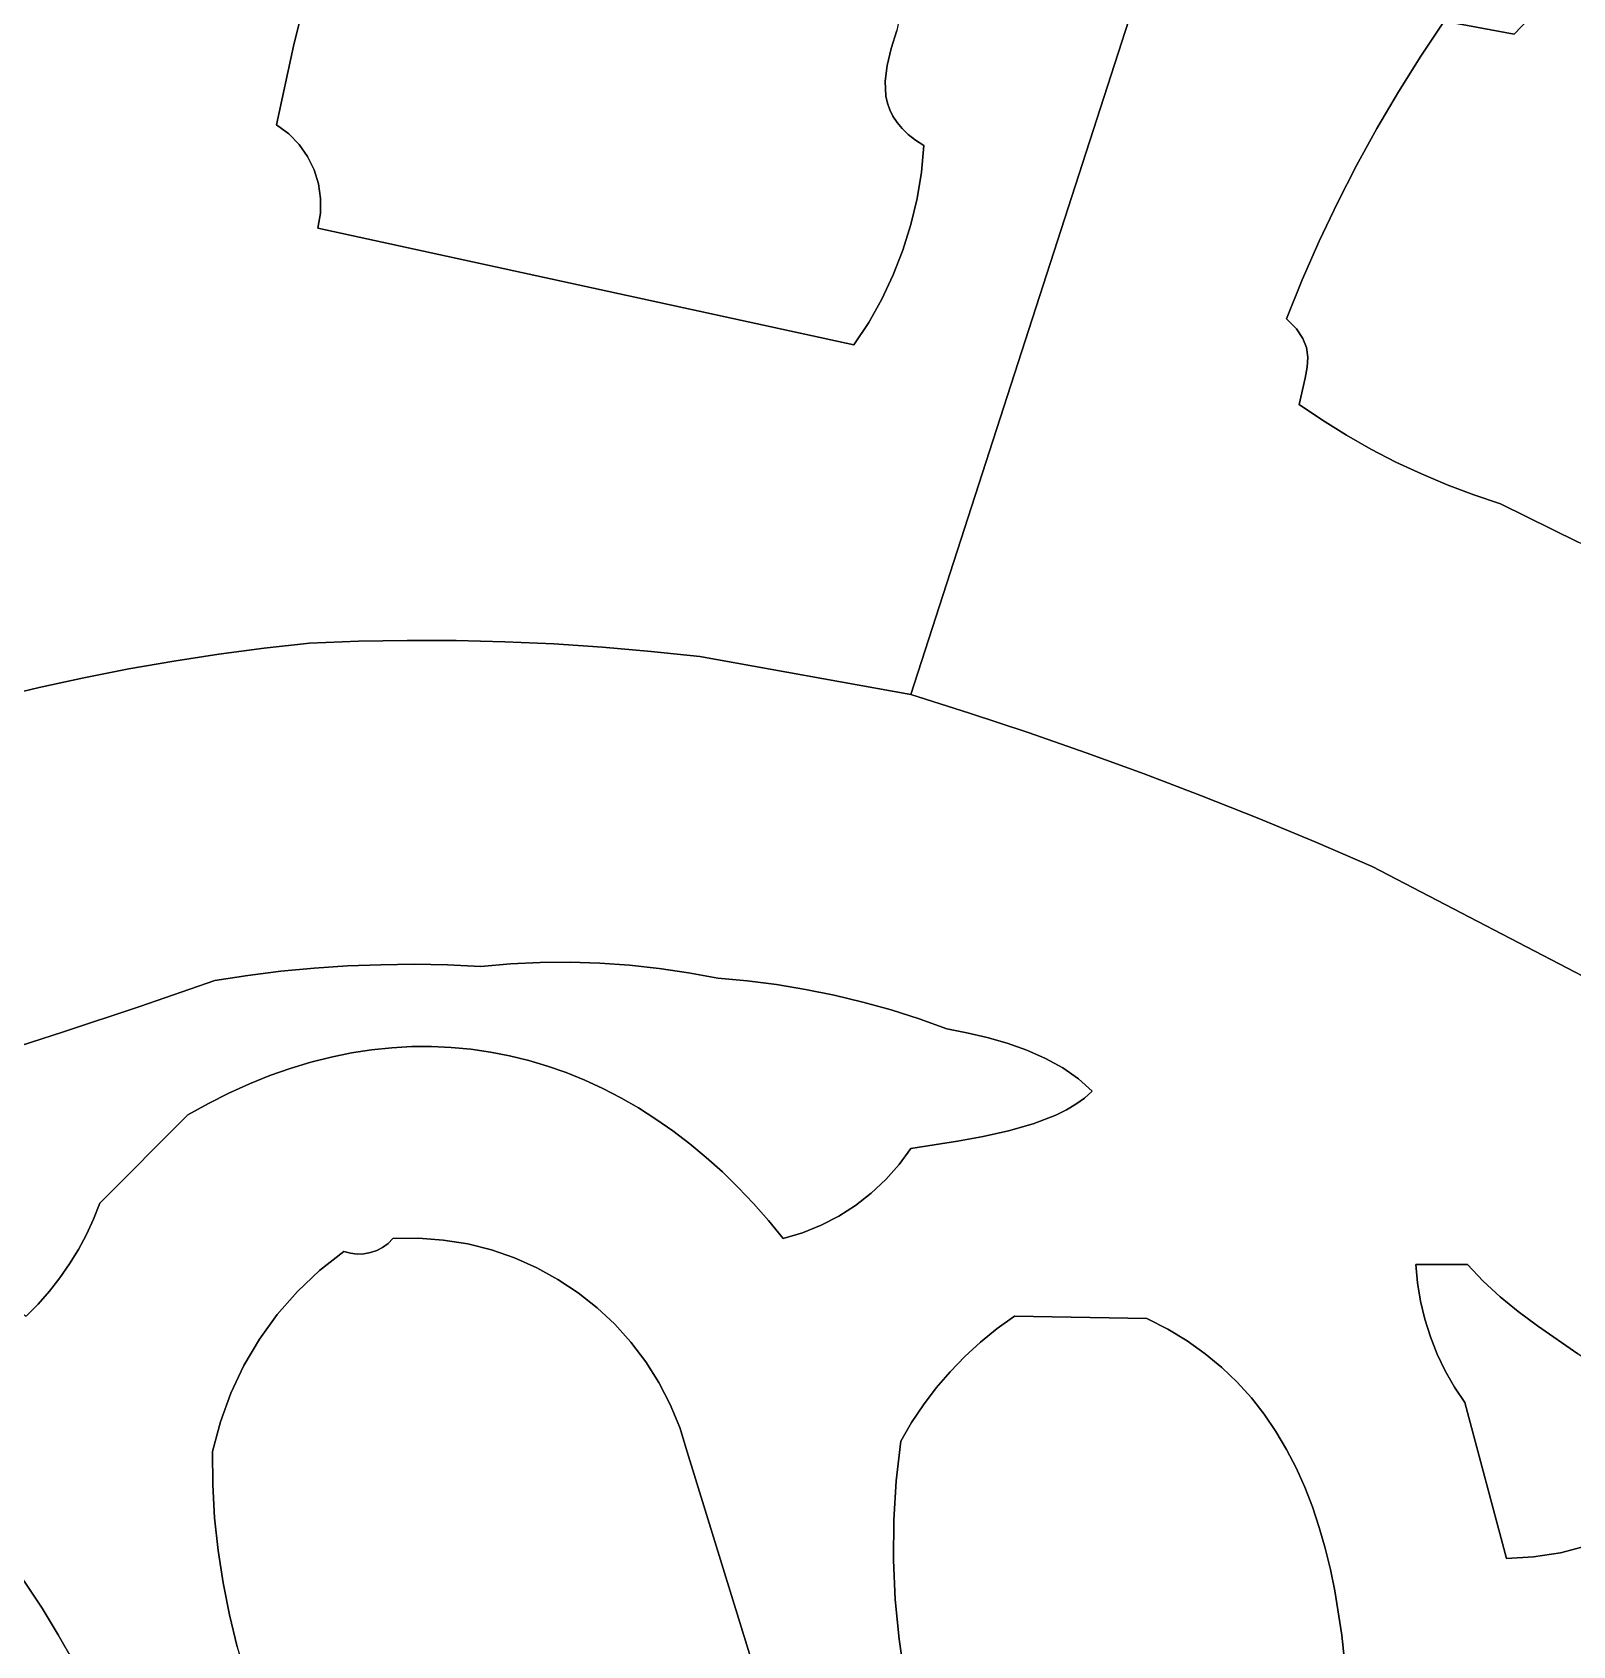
# Model space of a CAD drawing. Header units: inches. Extents: x 37.2 to 70.6, y 17.4 to 61.6.
# Drawn here: x 51.202 to 55.065, y 44.197 to 48.241 of the extents above; entities that cross this region are included whole.
import ezdxf

# ---------------------------------------------------------------- set-up
doc = ezdxf.new("R2010")
doc.units = ezdxf.units.IN
doc.layers.add('SURFACES_FOR_SKETCHUP', color=7, linetype='Continuous')

msp = doc.modelspace()

# ---------------------------------------------------------------- linework, layer by layer
at = {"layer": 'SURFACES_FOR_SKETCHUP'}
for points, invisible_edges in [([(54.7087, 50.612), (53.4051, 46.5811), (54.4746, 47.8134)], 10), ([(54.7087, 50.612), (53.4314, 47.8906), (53.4051, 46.5811)], 3), ([(53.4314, 47.8906), (54.7087, 50.612), (53.4376, 47.9577)], 3), ([(53.4376, 47.9577), (54.7087, 50.612), (53.5025, 48.9188)], 11), ([(54.4746, 47.8134), (54.5228, 47.9076), (54.7087, 50.612)], 10), ([(54.5228, 47.9076), (54.5738, 48.0004), (54.7087, 50.612)], 10), ([(54.5738, 48.0004), (54.6275, 48.0917), (54.7087, 50.612)], 10), ([(54.6275, 48.0917), (54.6838, 48.1814), (54.7087, 50.612)], 10), ([(54.6838, 48.1814), (54.7428, 48.2694), (54.7087, 50.612)], 10), ([(53.5025, 48.9188), (53.3702, 48.2459), (53.4376, 47.9577)], 10), ([(50.2167, 48.6365), (51.8569, 48.2069), (50.309, 48.8373)], 3), ([(51.9058, 48.4025), (50.309, 48.8373), (51.8569, 48.2069)], 3), ([(52.2038, 48.7889), (51.9058, 48.4025), (53.3409, 48.1186)], 11), ([(53.3557, 48.2007), (53.3702, 48.2459), (52.2038, 48.7889)], 10), ([(53.3456, 48.1583), (53.3557, 48.2007), (52.2038, 48.7889)], 10), ([(53.3409, 48.1186), (53.3456, 48.1583), (52.2038, 48.7889)], 10), ([(50.1278, 48.4342), (51.8142, 48.0097), (50.2167, 48.6365)], 3), ([(51.8569, 48.2069), (50.2167, 48.6365), (51.8142, 48.0097)], 3), ([(50.042, 48.2306), (51.8142, 48.0097), (50.1278, 48.4342)], 3), ([(51.8569, 48.2069), (51.9086, 47.8968), (51.9058, 48.4025)], 3), ([(51.9086, 47.8968), (53.3409, 48.1186), (51.9058, 48.4025)], 11), ([(55.9051, 47.5227), (55.6086, 48.4088), (54.955, 48.2755)], 11), ([(54.9181, 48.2369), (54.7428, 48.2694), (54.6838, 48.1814)], 8), ([(54.7428, 48.2694), (54.9181, 48.2369), (54.955, 48.2755)], 8), ([(54.955, 48.2755), (54.9181, 48.2369), (55.9051, 47.5227)], 10), ([(49.9596, 48.0256), (51.8142, 48.0097), (50.042, 48.2306)], 3), ([(53.3702, 48.2459), (53.3557, 48.2007), (53.4376, 47.9577)], 10), ([(54.5738, 48.0004), (54.5228, 47.9076), (54.9181, 48.2369)], 10), ([(54.9181, 48.2369), (54.5228, 47.9076), (54.8835, 47.0594)], 11), ([(54.5738, 48.0004), (54.9181, 48.2369), (54.6275, 48.0917)], 3), ([(54.6838, 48.1814), (54.6275, 48.0917), (54.9181, 48.2369)], 10), ([(54.8835, 47.0594), (55.859, 47.406), (54.9181, 48.2369)], 11), ([(55.8718, 47.4433), (55.9051, 47.5227), (54.9181, 48.2369)], 10), ([(55.8718, 47.4433), (54.9181, 48.2369), (55.859, 47.406)], 3), ([(51.8569, 48.2069), (51.8142, 48.0097), (51.8449, 47.9869)], 8), ([(51.8569, 48.2069), (51.8449, 47.9869), (51.871, 47.9601)], 9), ([(51.8569, 48.2069), (51.871, 47.9601), (51.8923, 47.9298)], 9), ([(51.8569, 48.2069), (51.8923, 47.9298), (51.9086, 47.8968)], 9), ([(53.3557, 48.2007), (53.3456, 48.1583), (53.4376, 47.9577)], 10), ([(53.3456, 48.1583), (53.3409, 48.1186), (53.4166, 47.9712)], 10), ([(53.4376, 47.9577), (53.3456, 48.1583), (53.4166, 47.9712)], 3), ([(51.9196, 47.8616), (53.3409, 48.1186), (51.9086, 47.8968)], 3), ([(53.3409, 48.1186), (51.9196, 47.8616), (53.3427, 48.0815)], 3), ([(53.3427, 48.0815), (53.3832, 47.9998), (53.3409, 48.1186)], 3), ([(53.3986, 47.9852), (53.3409, 48.1186), (53.3832, 47.9998)], 3), ([(53.4166, 47.9712), (53.3409, 48.1186), (53.3986, 47.9852)], 3), ([(51.925, 47.825), (53.3427, 48.0815), (51.9196, 47.8616)], 3), ([(51.925, 47.825), (53.3464, 48.0639), (53.3427, 48.0815)], 9), ([(51.925, 47.825), (53.2623, 47.4577), (53.3464, 48.0639)], 11), ([(53.3464, 48.0639), (53.2623, 47.4577), (53.3522, 48.047)], 3), ([(53.3705, 48.0149), (53.3832, 47.9998), (53.3427, 48.0815)], 10), ([(53.3427, 48.0815), (53.3464, 48.0639), (53.3705, 48.0149)], 10), ([(53.3522, 48.047), (53.3602, 48.0307), (53.3464, 48.0639)], 2), ([(53.3602, 48.0307), (53.3705, 48.0149), (53.3464, 48.0639)], 10), ([(51.8142, 48.0097), (49.9596, 48.0256), (51.1079, 46.5724)], 11), ([(53.2993, 47.514), (53.3522, 48.047), (53.2623, 47.4577)], 3), ([(53.3322, 47.5725), (53.3522, 48.047), (53.2993, 47.514)], 3), ([(53.3608, 47.6331), (53.3522, 48.047), (53.3322, 47.5725)], 3), ([(53.3522, 48.047), (53.3608, 47.6331), (53.3602, 48.0307)], 3), ([(53.3851, 47.6954), (53.4051, 47.7592), (53.3602, 48.0307)], 10), ([(53.3705, 48.0149), (53.3602, 48.0307), (53.4051, 47.7592)], 10), ([(53.3851, 47.6954), (53.3602, 48.0307), (53.3608, 47.6331)], 3), ([(53.4051, 47.7592), (53.4205, 47.8244), (53.3705, 48.0149)], 10), ([(53.3832, 47.9998), (53.3705, 48.0149), (53.4205, 47.8244)], 10), ([(51.2194, 46.5991), (51.8142, 48.0097), (51.1079, 46.5724)], 3), ([(51.8142, 48.0097), (51.2194, 46.5991), (51.9181, 47.7499)], 11), ([(51.9086, 47.8968), (51.8923, 47.9298), (51.8142, 48.0097)], 10), ([(51.8142, 48.0097), (51.8923, 47.9298), (51.8449, 47.9869)], 3), ([(51.9181, 47.7499), (51.9086, 47.8968), (51.8142, 48.0097)], 11), ([(51.871, 47.9601), (51.8449, 47.9869), (51.8923, 47.9298)], 2), ([(53.4314, 47.8906), (53.3986, 47.9852), (53.3832, 47.9998)], 9), ([(53.4314, 47.8906), (53.3832, 47.9998), (53.4205, 47.8244)], 3), ([(53.4314, 47.8906), (53.4166, 47.9712), (53.3986, 47.9852)], 9), ([(53.4314, 47.8906), (53.4376, 47.9577), (53.4166, 47.9712)], 8), ([(51.9086, 47.8968), (51.9181, 47.7499), (51.9196, 47.8616)], 3), ([(54.4746, 47.8134), (54.8164, 47.0817), (54.5228, 47.9076)], 3), ([(54.8835, 47.0594), (54.5228, 47.9076), (54.8164, 47.0817)], 3), ([(51.9181, 47.7499), (51.9246, 47.7875), (51.9196, 47.8616)], 10), ([(51.925, 47.825), (51.9196, 47.8616), (51.9246, 47.7875)], 2), ([(53.4205, 47.8244), (53.4051, 46.5811), (53.4314, 47.8906)], 3), ([(51.9246, 47.7875), (53.2623, 47.4577), (51.925, 47.825)], 3), ([(53.4051, 47.7592), (53.4051, 46.5811), (53.4205, 47.8244)], 3), ([(54.4746, 47.8134), (53.4051, 46.5811), (54.4292, 47.7178)], 3), ([(54.4292, 47.7178), (54.6853, 47.1341), (54.4746, 47.8134)], 3), ([(54.6853, 47.1341), (54.7503, 47.1066), (54.4746, 47.8134)], 10), ([(54.8164, 47.0817), (54.4746, 47.8134), (54.7503, 47.1066)], 3), ([(51.9181, 47.7499), (53.2623, 47.4577), (51.9246, 47.7875)], 2), ([(51.3313, 46.6233), (51.9181, 47.7499), (51.2194, 46.5991)], 3), ([(51.4437, 46.6453), (51.9181, 47.7499), (51.3313, 46.6233)], 3), ([(51.5566, 46.6649), (51.9181, 47.7499), (51.4437, 46.6453)], 3), ([(51.6698, 46.6822), (51.9181, 47.7499), (51.5566, 46.6649)], 3), ([(51.7834, 46.6971), (51.9181, 47.7499), (51.6698, 46.6822)], 3), ([(51.8974, 46.7097), (51.9181, 47.7499), (51.7834, 46.6971)], 3), ([(52.0198, 46.7145), (51.9181, 47.7499), (51.8974, 46.7097)], 3), ([(52.1424, 46.7166), (51.9181, 47.7499), (52.0198, 46.7145)], 3), ([(52.2649, 46.7163), (51.9181, 47.7499), (52.1424, 46.7166)], 3), ([(51.9181, 47.7499), (52.2649, 46.7163), (52.3873, 46.7134)], 9), ([(51.9181, 47.7499), (52.3873, 46.7134), (52.5097, 46.7079)], 9), ([(51.9181, 47.7499), (52.5097, 46.7079), (53.2623, 47.4577)], 3), ([(53.3851, 47.6954), (53.4051, 46.5811), (53.4051, 47.7592)], 3), ([(53.3851, 47.6954), (53.3608, 47.6331), (53.4051, 46.5811)], 10), ([(54.4292, 47.7178), (53.4051, 46.5811), (54.3865, 47.6209)], 3), ([(54.3865, 47.6209), (54.3973, 47.4508), (54.4292, 47.7178)], 3), ([(54.3973, 47.4508), (54.6215, 47.164), (54.4292, 47.7178)], 11), ([(54.6215, 47.164), (54.6853, 47.1341), (54.4292, 47.7178)], 10), ([(53.3608, 47.6331), (53.3322, 47.5725), (53.4051, 46.5811)], 10), ([(54.3865, 47.6209), (53.4051, 46.5811), (54.3467, 47.5227)], 3), ([(54.3865, 47.6209), (54.3467, 47.5227), (54.3718, 47.4978)], 8), ([(54.3865, 47.6209), (54.3718, 47.4978), (54.3883, 47.4741)], 9), ([(54.3865, 47.6209), (54.3883, 47.4741), (54.3973, 47.4508)], 9), ([(53.3322, 47.5725), (53.2993, 47.514), (53.4051, 46.5811)], 10), ([(53.2993, 47.514), (53.2623, 47.4577), (53.4051, 46.5811)], 10), ([(54.3467, 47.5227), (53.4051, 46.5811), (54.3791, 47.3084)], 11), ([(54.3936, 47.3741), (54.3986, 47.4017), (54.3467, 47.5227)], 10), ([(54.3791, 47.3084), (54.3936, 47.3741), (54.3467, 47.5227)], 10), ([(54.3718, 47.4978), (54.3467, 47.5227), (54.3986, 47.4017)], 10), ([(54.3883, 47.4741), (54.3718, 47.4978), (54.4003, 47.427)], 10), ([(54.4003, 47.427), (54.3718, 47.4978), (54.3986, 47.4017)], 3), ([(52.6319, 46.6999), (53.2623, 47.4577), (52.5097, 46.7079)], 3), ([(52.754, 46.6893), (53.2623, 47.4577), (52.6319, 46.6999)], 3), ([(52.8758, 46.6762), (53.2623, 47.4577), (52.754, 46.6893)], 3), ([(53.4051, 46.5811), (53.2623, 47.4577), (52.8758, 46.6762)], 3), ([(54.4003, 47.427), (54.3973, 47.4508), (54.3883, 47.4741)], 8), ([(54.4003, 47.427), (54.5589, 47.1965), (54.3973, 47.4508)], 3), ([(54.6215, 47.164), (54.3973, 47.4508), (54.5589, 47.1965)], 3), ([(54.3986, 47.4017), (54.4976, 47.2314), (54.4003, 47.427)], 3), ([(54.5589, 47.1965), (54.4003, 47.427), (54.4976, 47.2314)], 3), ([(54.3791, 47.3084), (54.4376, 47.2687), (54.3936, 47.3741)], 2), ([(54.3936, 47.3741), (54.4376, 47.2687), (54.3986, 47.4017)], 3), ([(54.4376, 47.2687), (54.4976, 47.2314), (54.3986, 47.4017)], 10), ([(54.8835, 47.0594), (55.0781, 46.9634), (55.859, 47.406)], 10), ([(53.5524, 46.5346), (54.3791, 47.3084), (53.4051, 46.5811)], 3), ([(53.699, 46.486), (54.3791, 47.3084), (53.5524, 46.5346)], 3), ([(53.8448, 46.4352), (54.3791, 47.3084), (53.699, 46.486)], 3), ([(53.9899, 46.3824), (54.3791, 47.3084), (53.8448, 46.4352)], 3), ([(54.3791, 47.3084), (53.9899, 46.3824), (54.4376, 47.2687)], 3), ([(54.4376, 47.2687), (53.9899, 46.3824), (54.4976, 47.2314)], 3), ([(54.1341, 46.3274), (54.4976, 47.2314), (53.9899, 46.3824)], 3), ([(54.4976, 47.2314), (54.1341, 46.3274), (54.5589, 47.1965)], 3), ([(54.5589, 47.1965), (54.1341, 46.3274), (54.6215, 47.164)], 3), ([(54.2776, 46.2704), (54.6215, 47.164), (54.1341, 46.3274)], 3), ([(54.6215, 47.164), (54.2776, 46.2704), (54.6853, 47.1341)], 3), ([(54.4203, 46.2113), (54.6853, 47.1341), (54.2776, 46.2704)], 3), ([(54.6853, 47.1341), (54.4203, 46.2113), (54.7503, 47.1066)], 3), ([(54.7503, 47.1066), (54.4203, 46.2113), (54.8164, 47.0817)], 3), ([(54.4203, 46.2113), (54.5621, 46.1501), (54.8164, 47.0817)], 10), ([(54.8835, 47.0594), (54.8164, 47.0817), (54.5621, 46.1501)], 10), ([(55.0781, 46.9634), (54.8835, 47.0594), (54.5621, 46.1501)], 10), ([(55.2754, 46.8733), (55.0781, 46.9634), (54.5621, 46.1501)], 10), ([(55.4754, 46.7891), (55.2754, 46.8733), (54.5621, 46.1501)], 10), ([(54.5621, 46.1501), (55.7563, 46.2538), (55.4754, 46.7891)], 11), ([(51.5566, 46.6649), (51.7426, 45.8769), (51.6698, 46.6822)], 3), ([(51.6698, 46.6822), (51.8256, 45.8872), (51.7834, 46.6971)], 3), ([(51.8256, 45.8872), (51.6698, 46.6822), (51.7426, 45.8769)], 3), ([(51.7834, 46.6971), (51.9089, 45.8952), (51.8974, 46.7097)], 3), ([(51.9089, 45.8952), (51.7834, 46.6971), (51.8256, 45.8872)], 3), ([(51.8974, 46.7097), (51.9923, 45.9007), (52.0198, 46.7145)], 3), ([(51.9923, 45.9007), (51.8974, 46.7097), (51.9089, 45.8952)], 3), ([(52.0758, 45.9039), (52.0198, 46.7145), (51.9923, 45.9007)], 3), ([(52.0198, 46.7145), (52.0758, 45.9039), (52.1424, 46.7166)], 3), ([(52.1594, 45.9048), (52.1424, 46.7166), (52.0758, 45.9039)], 3), ([(52.2649, 46.7163), (52.1424, 46.7166), (52.1594, 45.9048)], 10), ([(52.1594, 45.9048), (52.2431, 45.9032), (52.2649, 46.7163)], 10), ([(52.2431, 45.9032), (52.3267, 45.8993), (52.2649, 46.7163)], 10), ([(52.3873, 46.7134), (52.2649, 46.7163), (52.3267, 45.8993)], 10), ([(52.3267, 45.8993), (52.4012, 45.9057), (52.3873, 46.7134)], 10), ([(52.5097, 46.7079), (52.3873, 46.7134), (52.4758, 45.9093)], 10), ([(52.4012, 45.9057), (52.4758, 45.9093), (52.3873, 46.7134)], 10), ([(52.4758, 45.9093), (52.5505, 45.9099), (52.5097, 46.7079)], 10), ([(52.6319, 46.6999), (52.5097, 46.7079), (52.5505, 45.9099)], 10), ([(52.5505, 45.9099), (52.6251, 45.9077), (52.6319, 46.6999)], 10), ([(52.754, 46.6893), (52.6319, 46.6999), (52.6251, 45.9077)], 10), ([(52.6251, 45.9077), (52.6995, 45.9025), (52.754, 46.6893)], 10), ([(52.8758, 46.6762), (52.754, 46.6893), (52.6995, 45.9025)], 10), ([(51.3313, 46.6233), (51.6599, 45.8643), (51.4437, 46.6453)], 3), ([(51.4437, 46.6453), (51.6599, 45.8643), (51.5566, 46.6649)], 3), ([(51.7426, 45.8769), (51.5566, 46.6649), (51.6599, 45.8643)], 3), ([(52.6995, 45.9025), (52.7737, 45.8945), (52.8758, 46.6762)], 10), ([(52.7737, 45.8945), (52.8477, 45.8837), (52.8758, 46.6762)], 10), ([(52.8477, 45.8837), (52.9212, 45.8699), (52.8758, 46.6762)], 10), ([(53.4051, 46.5811), (52.8758, 46.6762), (52.9948, 45.8633)], 10), ([(52.9212, 45.8699), (52.9948, 45.8633), (52.8758, 46.6762)], 10), ([(51.1079, 46.5724), (51.4713, 45.7992), (51.2194, 46.5991)], 3), ([(51.2194, 46.5991), (51.4713, 45.7992), (51.3313, 46.6233)], 3), ([(51.6599, 45.8643), (51.3313, 46.6233), (51.4713, 45.7992)], 3), ([(50.997, 46.5435), (51.2799, 45.7353), (51.1079, 46.5724)], 3), ([(51.4713, 45.7992), (51.1079, 46.5724), (51.2799, 45.7353)], 3), ([(52.9948, 45.8633), (53.068, 45.854), (53.4051, 46.5811)], 10), ([(53.068, 45.854), (53.1408, 45.842), (53.4051, 46.5811)], 10), ([(53.1408, 45.842), (53.2131, 45.8274), (53.4051, 46.5811)], 10), ([(53.2131, 45.8274), (53.2848, 45.8101), (53.4051, 46.5811)], 10), ([(53.5524, 46.5346), (53.4051, 46.5811), (53.2848, 45.8101)], 10), ([(50.8723, 46.4988), (51.2799, 45.7353), (50.997, 46.5435)], 3), ([(53.2848, 45.8101), (53.3559, 45.7903), (53.5524, 46.5346)], 10), ([(53.699, 46.486), (53.5524, 46.5346), (53.3559, 45.7903)], 10), ([(51.2799, 45.7353), (50.8723, 46.4988), (51.0864, 45.6733)], 3), ([(53.3559, 45.7903), (53.4262, 45.7678), (53.699, 46.486)], 10), ([(53.4262, 45.7678), (53.5457, 45.7334), (53.699, 46.486)], 11), ([(53.8448, 46.4352), (53.699, 46.486), (53.5457, 45.7334)], 10), ([(53.5457, 45.7334), (53.5964, 45.7215), (53.8448, 46.4352)], 10), ([(53.5964, 45.7215), (53.6468, 45.7069), (53.8448, 46.4352)], 10), ([(53.9899, 46.3824), (53.8448, 46.4352), (53.6468, 45.7069)], 10), ([(53.6468, 45.7069), (53.6959, 45.6894), (53.9899, 46.3824)], 10), ([(53.6959, 45.6894), (53.7428, 45.6687), (53.9899, 46.3824)], 10), ([(54.1341, 46.3274), (53.9899, 46.3824), (53.7428, 45.6687)], 10), ([(53.7428, 45.6687), (53.7864, 45.6449), (54.1341, 46.3274)], 10), ([(53.7864, 45.6449), (53.8257, 45.6176), (54.1341, 46.3274)], 10), ([(54.2776, 46.2704), (54.1341, 46.3274), (53.8257, 45.6176)], 10), ([(53.8257, 45.6176), (53.8597, 45.5867), (54.2776, 46.2704)], 10), ([(54.4203, 46.2113), (54.2776, 46.2704), (53.8597, 45.5867)], 10), ([(54.5621, 46.1501), (55.4181, 45.7045), (55.7563, 46.2538)], 8), ([(54.5621, 46.1501), (54.4203, 46.2113), (53.8597, 45.5867)], 10), ([(53.8597, 45.5867), (54.6713, 45.1525), (54.5621, 46.1501)], 11), ([(55.4181, 45.7045), (54.5621, 46.1501), (54.8012, 45.152)], 10), ([(54.6713, 45.1525), (54.8012, 45.152), (54.5621, 46.1501)], 10), ([(52.5505, 45.9099), (52.4758, 45.9093), (52.4941, 45.6497)], 10), ([(52.4941, 45.6497), (52.5409, 45.6333), (52.5505, 45.9099)], 10), ([(52.6251, 45.9077), (52.5505, 45.9099), (52.5409, 45.6333)], 10), ([(51.7426, 45.8769), (51.6599, 45.8643), (51.7463, 45.6051)], 10), ([(51.8256, 45.8872), (51.7426, 45.8769), (51.849, 45.6438)], 10), ([(51.7977, 45.6258), (51.849, 45.6438), (51.7426, 45.8769)], 10), ([(51.7977, 45.6258), (51.7426, 45.8769), (51.7463, 45.6051)], 3), ([(51.9089, 45.8952), (51.8256, 45.8872), (51.9002, 45.6593)], 10), ([(51.849, 45.6438), (51.9002, 45.6593), (51.8256, 45.8872)], 10), ([(51.9002, 45.6593), (51.9512, 45.6722), (51.9089, 45.8952)], 10), ([(51.9923, 45.9007), (51.9089, 45.8952), (52.0021, 45.6825)], 10), ([(51.9512, 45.6722), (52.0021, 45.6825), (51.9089, 45.8952)], 10), ([(52.0758, 45.9039), (51.9923, 45.9007), (52.0528, 45.6903)], 10), ([(52.0021, 45.6825), (52.0528, 45.6903), (51.9923, 45.9007)], 10), ([(52.0528, 45.6903), (52.1032, 45.6956), (52.0758, 45.9039)], 10), ([(52.1594, 45.9048), (52.0758, 45.9039), (52.1032, 45.6956)], 10), ([(52.1032, 45.6956), (52.1534, 45.6984), (52.1594, 45.9048)], 10), ([(52.1534, 45.6984), (52.2032, 45.6987), (52.1594, 45.9048)], 10), ([(52.2431, 45.9032), (52.1594, 45.9048), (52.2032, 45.6987)], 10), ([(52.2032, 45.6987), (52.2527, 45.6965), (52.2431, 45.9032)], 10), ([(52.3267, 45.8993), (52.2431, 45.9032), (52.2527, 45.6965)], 10), ([(52.2527, 45.6965), (52.3019, 45.6919), (52.3267, 45.8993)], 10), ([(52.3019, 45.6919), (52.3506, 45.6849), (52.3267, 45.8993)], 10), ([(52.3267, 45.8993), (52.3506, 45.6849), (52.4012, 45.9057)], 3), ([(52.3989, 45.6756), (52.4012, 45.9057), (52.3506, 45.6849)], 3), ([(52.4012, 45.9057), (52.3989, 45.6756), (52.4758, 45.9093)], 3), ([(52.3989, 45.6756), (52.4467, 45.6638), (52.4758, 45.9093)], 10), ([(52.4467, 45.6638), (52.4941, 45.6497), (52.4758, 45.9093)], 10), ([(52.5409, 45.6333), (52.5871, 45.6146), (52.6251, 45.9077)], 10), ([(52.6995, 45.9025), (52.6251, 45.9077), (52.5871, 45.6146)], 10), ([(52.5871, 45.6146), (52.6327, 45.5935), (52.6995, 45.9025)], 10), ([(52.6995, 45.9025), (52.6327, 45.5935), (52.7737, 45.8945)], 3), ([(52.6327, 45.5935), (52.6777, 45.5703), (52.7737, 45.8945)], 10), ([(52.8477, 45.8837), (52.7737, 45.8945), (52.6777, 45.5703)], 10), ([(52.6777, 45.5703), (52.722, 45.5447), (52.8477, 45.8837)], 10), ([(52.722, 45.5447), (52.7656, 45.517), (52.8477, 45.8837)], 10), ([(52.9212, 45.8699), (52.8477, 45.8837), (52.7656, 45.517)], 10), ([(52.8085, 45.487), (52.9212, 45.8699), (52.7656, 45.517)], 3), ([(52.9212, 45.8699), (52.8085, 45.487), (52.9948, 45.8633)], 3), ([(51.4713, 45.7992), (51.6949, 45.5818), (51.6599, 45.8643)], 3), ([(51.6949, 45.5818), (51.7463, 45.6051), (51.6599, 45.8643)], 10), ([(52.8506, 45.4549), (52.9948, 45.8633), (52.8085, 45.487)], 3), ([(52.9948, 45.8633), (52.8506, 45.4549), (53.068, 45.854)], 3), ([(52.8919, 45.4206), (53.068, 45.854), (52.8506, 45.4549)], 3), ([(53.1408, 45.842), (53.068, 45.854), (52.8919, 45.4206)], 10), ([(52.8919, 45.4206), (52.9324, 45.3842), (53.1408, 45.842)], 10), ([(53.2131, 45.8274), (53.1408, 45.842), (52.9324, 45.3842)], 10), ([(51.2799, 45.7353), (51.5921, 45.5271), (51.4713, 45.7992)], 3), ([(51.6949, 45.5818), (51.4713, 45.7992), (51.6435, 45.5558)], 3), ([(51.6435, 45.5558), (51.4713, 45.7992), (51.5921, 45.5271)], 3), ([(52.9324, 45.3842), (52.972, 45.3456), (53.2131, 45.8274)], 10), ([(53.3422, 45.3651), (53.2131, 45.8274), (52.972, 45.3456)], 11), ([(53.2131, 45.8274), (53.4051, 45.4434), (53.2848, 45.8101)], 3), ([(53.4051, 45.4434), (53.2131, 45.8274), (53.3754, 45.4026)], 3), ([(53.3754, 45.4026), (53.2131, 45.8274), (53.3422, 45.3651)], 3), ([(53.2848, 45.8101), (53.4051, 45.4434), (53.3559, 45.7903)], 3), ([(53.4262, 45.7678), (53.3559, 45.7903), (53.4051, 45.4434)], 10), ([(53.4262, 45.7678), (53.4051, 45.4434), (53.4957, 45.7427)], 3), ([(53.4262, 45.7678), (53.4957, 45.7427), (53.5457, 45.7334)], 8), ([(51.0864, 45.6733), (51.3714, 45.3059), (51.2799, 45.7353)], 3), ([(51.5921, 45.5271), (51.2799, 45.7353), (51.3714, 45.3059)], 3), ([(53.5223, 45.4616), (53.4957, 45.7427), (53.4051, 45.4434)], 3), ([(53.4957, 45.7427), (53.5223, 45.4616), (53.5457, 45.7334)], 3), ([(53.5223, 45.4616), (53.5861, 45.4731), (53.5457, 45.7334)], 10), ([(53.5457, 45.7334), (53.5861, 45.4731), (53.5964, 45.7215)], 3), ([(53.5964, 45.7215), (53.5861, 45.4731), (53.6468, 45.7069)], 3), ([(51.3714, 45.3059), (51.0864, 45.6733), (50.9989, 45.1309)], 11), ([(51.9002, 45.6593), (52.1064, 45.2175), (51.9512, 45.6722)], 3), ([(51.9512, 45.6722), (52.1064, 45.2175), (52.0021, 45.6825)], 3), ([(52.0021, 45.6825), (52.1064, 45.2175), (52.0528, 45.6903)], 3), ([(52.0528, 45.6903), (52.1064, 45.2175), (52.1032, 45.6956)], 3), ([(52.1032, 45.6956), (52.1701, 45.2183), (52.1534, 45.6984)], 3), ([(52.1701, 45.2183), (52.1032, 45.6956), (52.1064, 45.2175)], 3), ([(52.1534, 45.6984), (52.1701, 45.2183), (52.2032, 45.6987)], 3), ([(52.2032, 45.6987), (52.1701, 45.2183), (52.2527, 45.6965)], 3), ([(52.2326, 45.2136), (52.2527, 45.6965), (52.1701, 45.2183)], 3), ([(52.2527, 45.6965), (52.2326, 45.2136), (52.3019, 45.6919)], 3), ([(52.3506, 45.6849), (52.3019, 45.6919), (52.2326, 45.2136)], 10), ([(52.2326, 45.2136), (52.2939, 45.2037), (52.3506, 45.6849)], 10), ([(52.3989, 45.6756), (52.3506, 45.6849), (52.2939, 45.2037)], 10), ([(52.4467, 45.6638), (52.3989, 45.6756), (52.2939, 45.2037)], 10), ([(53.6501, 45.4873), (53.6468, 45.7069), (53.5861, 45.4731)], 3), ([(53.6468, 45.7069), (53.6501, 45.4873), (53.6959, 45.6894)], 3), ([(53.7119, 45.505), (53.6959, 45.6894), (53.6501, 45.4873)], 3), ([(53.6959, 45.6894), (53.7119, 45.505), (53.7428, 45.6687)], 3), ([(53.769, 45.5269), (53.7428, 45.6687), (53.7119, 45.505)], 3), ([(53.7428, 45.6687), (53.769, 45.5269), (53.7864, 45.6449)], 3), ([(54.8012, 45.152), (54.8399, 45.1105), (55.4181, 45.7045)], 10), ([(55.4565, 45.6609), (55.4181, 45.7045), (54.8399, 45.1105)], 10), ([(51.7977, 45.6258), (51.983, 45.185), (51.849, 45.6438)], 3), ([(51.849, 45.6438), (51.983, 45.185), (51.9002, 45.6593)], 3), ([(52.1064, 45.2175), (51.9002, 45.6593), (51.983, 45.185)], 11), ([(52.2939, 45.2037), (52.3535, 45.1886), (52.4467, 45.6638)], 10), ([(52.4941, 45.6497), (52.4467, 45.6638), (52.3535, 45.1886)], 10), ([(52.5409, 45.6333), (52.4941, 45.6497), (52.3535, 45.1886)], 10), ([(52.3535, 45.1886), (52.4113, 45.1687), (52.5409, 45.6333)], 10), ([(52.5871, 45.6146), (52.5409, 45.6333), (52.4113, 45.1687)], 10), ([(53.7951, 45.5397), (53.7864, 45.6449), (53.769, 45.5269)], 3), ([(53.7864, 45.6449), (53.7951, 45.5397), (53.8257, 45.6176)], 3), ([(54.8399, 45.1105), (54.8825, 45.0714), (55.4565, 45.6609)], 10), ([(54.8825, 45.0714), (54.9282, 45.0341), (55.4565, 45.6609)], 10), ([(55.4966, 45.619), (55.4565, 45.6609), (54.9282, 45.0341)], 10), ([(51.6949, 45.5818), (51.983, 45.185), (51.7463, 45.6051)], 3), ([(51.7463, 45.6051), (51.983, 45.185), (51.7977, 45.6258)], 3), ([(52.6327, 45.5935), (52.5871, 45.6146), (52.4113, 45.1687)], 10), ([(52.4113, 45.1687), (52.4669, 45.144), (52.6327, 45.5935)], 10), ([(52.6777, 45.5703), (52.6327, 45.5935), (52.4669, 45.144)], 10), ([(53.8191, 45.5539), (53.8257, 45.6176), (53.7951, 45.5397)], 3), ([(53.8407, 45.5695), (53.8257, 45.6176), (53.8191, 45.5539)], 3), ([(53.8597, 45.5867), (53.8257, 45.6176), (53.8407, 45.5695)], 2), ([(53.8407, 45.5695), (53.9969, 45.0167), (53.8597, 45.5867)], 3), ([(54.0494, 44.99), (53.8597, 45.5867), (53.9969, 45.0167)], 3), ([(54.6713, 45.1525), (53.8597, 45.5867), (54.0494, 44.99)], 11), ([(54.9764, 44.9981), (55.4966, 45.619), (54.9282, 45.0341)], 3), ([(55.4966, 45.619), (54.9764, 44.9981), (55.5382, 45.5786)], 3), ([(51.6435, 45.5558), (51.5921, 45.5271), (51.9224, 45.1371)], 10), ([(51.6435, 45.5558), (51.9224, 45.1371), (51.6949, 45.5818)], 3), ([(51.983, 45.185), (51.6949, 45.5818), (51.9224, 45.1371)], 3), ([(52.722, 45.5447), (52.6777, 45.5703), (52.4669, 45.144)], 10), ([(53.7951, 45.5397), (53.9969, 45.0167), (53.8191, 45.5539)], 3), ([(53.8191, 45.5539), (53.9969, 45.0167), (53.8407, 45.5695)], 3), ([(55.0772, 44.9285), (55.5382, 45.5786), (54.9764, 44.9981)], 3), ([(51.5921, 45.5271), (51.3714, 45.3059), (51.8667, 45.0842)], 10), ([(51.8667, 45.0842), (51.9224, 45.1371), (51.5921, 45.5271)], 10), ([(52.4669, 45.144), (52.5201, 45.1149), (52.722, 45.5447)], 10), ([(52.7656, 45.517), (52.722, 45.5447), (52.5201, 45.1149)], 10), ([(52.8085, 45.487), (52.7656, 45.517), (52.5201, 45.1149)], 10), ([(53.769, 45.5269), (53.7119, 45.505), (53.9969, 45.0167)], 10), ([(53.7951, 45.5397), (53.769, 45.5269), (53.9969, 45.0167)], 10), ([(52.5201, 45.1149), (52.5706, 45.0814), (52.8085, 45.487)], 10), ([(52.8506, 45.4549), (52.8085, 45.487), (52.5706, 45.0814)], 10), ([(53.5861, 45.4731), (53.5223, 45.4616), (53.6649, 45.0227)], 10), ([(53.6501, 45.4873), (53.5861, 45.4731), (53.6649, 45.0227)], 10), ([(53.7119, 45.505), (53.6501, 45.4873), (53.6649, 45.0227)], 10), ([(53.6649, 45.0227), (53.9969, 45.0167), (53.7119, 45.505)], 10), ([(52.8919, 45.4206), (52.8506, 45.4549), (52.5706, 45.0814)], 10), ([(53.5223, 45.4616), (53.3754, 45.4026), (53.3422, 45.3651)], 9), ([(53.3422, 45.3651), (53.6649, 45.0227), (53.5223, 45.4616)], 11), ([(53.5223, 45.4616), (53.4051, 45.4434), (53.3754, 45.4026)], 8), ([(52.5706, 45.0814), (52.6181, 45.0439), (52.8919, 45.4206)], 10), ([(52.9324, 45.3842), (52.8919, 45.4206), (52.6181, 45.0439)], 10), ([(52.972, 45.3456), (52.9324, 45.3842), (52.6181, 45.0439)], 10), ([(52.6181, 45.0439), (52.6624, 45.0024), (52.972, 45.3456)], 10), ([(53.0107, 45.305), (52.972, 45.3456), (52.6624, 45.0024)], 10), ([(53.3058, 45.3309), (53.3422, 45.3651), (52.972, 45.3456)], 10), ([(53.2665, 45.3003), (53.3058, 45.3309), (52.972, 45.3456)], 10), ([(53.0107, 45.305), (53.2665, 45.3003), (52.972, 45.3456)], 3), ([(53.3058, 45.3309), (53.6214, 44.9914), (53.3422, 45.3651)], 3), ([(53.6649, 45.0227), (53.3422, 45.3651), (53.6214, 44.9914)], 3), ([(51.3714, 45.3059), (50.9989, 45.1309), (51.3558, 45.2661)], 3), ([(51.3558, 45.2661), (51.8164, 45.0266), (51.3714, 45.3059)], 3), ([(51.8667, 45.0842), (51.3714, 45.3059), (51.8164, 45.0266)], 3), ([(52.6624, 45.0024), (52.7031, 44.9573), (53.0107, 45.305)], 10), ([(53.0484, 45.2622), (53.0107, 45.305), (52.7031, 44.9573)], 10), ([(53.0484, 45.2622), (53.1801, 45.2506), (53.0107, 45.305)], 3), ([(53.2245, 45.2735), (53.0107, 45.305), (53.1801, 45.2506)], 3), ([(53.2665, 45.3003), (53.0107, 45.305), (53.2245, 45.2735)], 3), ([(53.2665, 45.3003), (53.5799, 44.9576), (53.3058, 45.3309)], 3), ([(53.6214, 44.9914), (53.3058, 45.3309), (53.5799, 44.9576)], 3), ([(51.3558, 45.2661), (50.9989, 45.1309), (51.3379, 45.2274)], 3), ([(51.3379, 45.2274), (51.7716, 44.9648), (51.3558, 45.2661)], 3), ([(51.8164, 45.0266), (51.3558, 45.2661), (51.7716, 44.9648)], 3), ([(53.1801, 45.2506), (53.5036, 44.8832), (53.2245, 45.2735)], 3), ([(53.2245, 45.2735), (53.5406, 44.9215), (53.2665, 45.3003)], 3), ([(53.5406, 44.9215), (53.2245, 45.2735), (53.5036, 44.8832)], 3), ([(53.5799, 44.9576), (53.2665, 45.3003), (53.5406, 44.9215)], 3), ([(51.0634, 45.099), (51.3379, 45.2274), (50.9989, 45.1309)], 3), ([(51.3379, 45.2274), (51.0634, 45.099), (51.3178, 45.1898)], 3), ([(51.3178, 45.1898), (51.7716, 44.9648), (51.3379, 45.2274)], 3), ([(53.0852, 45.2175), (53.0484, 45.2622), (52.7031, 44.9573)], 10), ([(53.1336, 45.2319), (53.1801, 45.2506), (53.0484, 45.2622)], 10), ([(53.0852, 45.2175), (53.1336, 45.2319), (53.0484, 45.2622)], 2), ([(53.0852, 45.2175), (53.4366, 44.8003), (53.1336, 45.2319)], 3), ([(53.1336, 45.2319), (53.4689, 44.8428), (53.1801, 45.2506)], 3), ([(53.4689, 44.8428), (53.1336, 45.2319), (53.4366, 44.8003)], 3), ([(53.5036, 44.8832), (53.1801, 45.2506), (53.4689, 44.8428)], 3), ([(51.3178, 45.1898), (51.0634, 45.099), (51.2956, 45.1535)], 3), ([(51.2956, 45.1535), (51.7327, 44.8991), (51.3178, 45.1898)], 3), ([(51.7327, 44.8991), (51.7716, 44.9648), (51.3178, 45.1898)], 10), ([(52.4113, 45.1687), (52.3535, 45.1886), (51.7716, 44.9648)], 10), ([(52.0498, 45.182), (51.7716, 44.9648), (52.3535, 45.1886)], 11), ([(51.7716, 44.9648), (52.0498, 45.182), (51.8164, 45.0266)], 3), ([(51.8164, 45.0266), (52.0498, 45.182), (51.8667, 45.0842)], 3), ([(52.0334, 45.1789), (51.8667, 45.0842), (52.0498, 45.182)], 3), ([(51.983, 45.185), (51.9224, 45.1371), (51.9997, 45.1804)], 2), ([(51.983, 45.185), (52.0498, 45.182), (52.1064, 45.2175)], 11), ([(51.983, 45.185), (51.9997, 45.1804), (52.0334, 45.1789)], 10), ([(52.0498, 45.182), (51.983, 45.185), (52.0334, 45.1789)], 3), ([(52.0498, 45.182), (52.0656, 45.1874), (52.1064, 45.2175)], 10), ([(52.0656, 45.1874), (52.0498, 45.182), (52.3535, 45.1886)], 10), ([(52.1064, 45.2175), (52.0656, 45.1874), (52.0942, 45.2052)], 3), ([(52.2326, 45.2136), (52.0656, 45.1874), (52.2939, 45.2037)], 3), ([(52.0656, 45.1874), (52.2326, 45.2136), (52.0805, 45.1952)], 3), ([(52.0805, 45.1952), (52.0942, 45.2052), (52.0656, 45.1874)], 2), ([(52.3535, 45.1886), (52.2939, 45.2037), (52.0656, 45.1874)], 10), ([(52.1701, 45.2183), (52.0942, 45.2052), (52.0805, 45.1952)], 9), ([(52.1701, 45.2183), (52.0805, 45.1952), (52.2326, 45.2136)], 3), ([(52.1701, 45.2183), (52.1064, 45.2175), (52.0942, 45.2052)], 8), ([(52.7031, 44.9573), (52.7401, 44.9086), (53.0852, 45.2175)], 10), ([(52.7401, 44.9086), (52.773, 44.8566), (53.0852, 45.2175)], 10), ([(52.773, 44.8566), (52.8015, 44.8015), (53.0852, 45.2175)], 10), ([(52.8015, 44.8015), (52.8254, 44.7435), (53.0852, 45.2175)], 10), ([(53.3798, 44.7096), (53.0852, 45.2175), (52.8254, 44.7435)], 11), ([(53.4069, 44.7558), (53.0852, 45.2175), (53.3798, 44.7096)], 3), ([(53.4366, 44.8003), (53.0852, 45.2175), (53.4069, 44.7558)], 3), ([(51.2956, 45.1535), (51.0634, 45.099), (51.2714, 45.1186)], 3), ([(51.2956, 45.1535), (51.2714, 45.1186), (51.7327, 44.8991)], 10), ([(51.7327, 44.8991), (52.4669, 45.144), (51.7716, 44.9648)], 3), ([(52.4669, 45.144), (51.7327, 44.8991), (52.5201, 45.1149)], 3), ([(52.4113, 45.1687), (51.7716, 44.9648), (52.4669, 45.144)], 3), ([(51.8667, 45.0842), (52.0334, 45.1789), (51.9224, 45.1371)], 3), ([(51.9997, 45.1804), (51.9224, 45.1371), (52.0166, 45.1784)], 3), ([(52.0166, 45.1784), (51.9224, 45.1371), (52.0334, 45.1789)], 3), ([(52.0166, 45.1784), (52.0334, 45.1789), (51.9997, 45.1804)], 2), ([(54.0494, 44.99), (54.0981, 44.9606), (54.6713, 45.1525)], 10), ([(54.0981, 44.9606), (54.1433, 44.9285), (54.6713, 45.1525)], 10), ([(54.1433, 44.9285), (54.1851, 44.894), (54.6713, 45.1525)], 10), ([(54.6713, 45.1525), (54.1851, 44.894), (54.6757, 45.106)], 3), ([(54.6713, 45.1525), (54.6757, 45.106), (54.8012, 45.152)], 2), ([(54.6757, 45.106), (54.6833, 45.06), (54.8012, 45.152)], 10), ([(54.8012, 45.152), (54.6833, 45.06), (54.8399, 45.1105)], 3), ([(51.1261, 45.0629), (51.2714, 45.1186), (51.0634, 45.099)], 3), ([(51.2714, 45.1186), (51.1261, 45.0629), (51.2451, 45.085)], 3), ([(51.2714, 45.1186), (51.2451, 45.085), (51.6999, 44.83)], 10), ([(51.6999, 44.83), (51.7327, 44.8991), (51.2714, 45.1186)], 10), ([(52.5201, 45.1149), (51.7327, 44.8991), (52.5706, 45.0814)], 3), ([(54.2236, 44.8572), (54.6757, 45.106), (54.1851, 44.894)], 3), ([(54.6757, 45.106), (54.2236, 44.8572), (54.6833, 45.06)], 3), ([(54.6942, 45.0148), (54.8399, 45.1105), (54.6833, 45.06)], 3), ([(54.6942, 45.0148), (54.7082, 44.9706), (54.8399, 45.1105)], 10), ([(54.8825, 45.0714), (54.8399, 45.1105), (54.7082, 44.9706)], 10), ([(51.2169, 45.053), (51.2451, 45.085), (51.1261, 45.0629)], 10), ([(51.1868, 45.0227), (51.2169, 45.053), (51.1261, 45.0629)], 2), ([(51.2451, 45.085), (51.2169, 45.053), (51.6999, 44.83)], 10), ([(51.6999, 44.83), (52.5706, 45.0814), (51.7327, 44.8991)], 3), ([(52.5706, 45.0814), (51.6999, 44.83), (52.6181, 45.0439)], 3), ([(54.7082, 44.9706), (54.7252, 44.9274), (54.8825, 45.0714)], 10), ([(54.9282, 45.0341), (54.8825, 45.0714), (54.7252, 44.9274)], 10), ([(51.1868, 45.0227), (51.0892, 44.4825), (51.6536, 44.6832)], 11), ([(51.2169, 45.053), (51.1868, 45.0227), (51.6735, 44.7579)], 10), ([(51.6536, 44.6832), (51.6735, 44.7579), (51.1868, 45.0227)], 10), ([(51.6735, 44.7579), (51.6999, 44.83), (51.2169, 45.053)], 10), ([(51.6543, 44.6), (52.6181, 45.0439), (51.6999, 44.83)], 11), ([(52.6181, 45.0439), (51.6543, 44.6), (52.6624, 45.0024)], 3), ([(53.6649, 45.0227), (53.6214, 44.9914), (53.9969, 45.0167)], 2), ([(54.2589, 44.8181), (54.6833, 45.06), (54.2236, 44.8572)], 3), ([(54.6833, 45.06), (54.2589, 44.8181), (54.6942, 45.0148)], 3), ([(54.7252, 44.9274), (54.7453, 44.8855), (54.9282, 45.0341)], 10), ([(54.7684, 44.845), (54.9282, 45.0341), (54.7453, 44.8855)], 3), ([(54.9282, 45.0341), (54.7684, 44.845), (54.9764, 44.9981)], 3), ([(51.659, 44.5174), (52.6624, 45.0024), (51.6543, 44.6)], 3), ([(52.6624, 45.0024), (51.659, 44.5174), (52.7031, 44.9573)], 3), ([(53.5799, 44.9576), (53.5406, 44.9215), (54.0494, 44.99)], 10), ([(54.0981, 44.9606), (54.0494, 44.99), (53.5406, 44.9215)], 10), ([(53.6214, 44.9914), (53.5799, 44.9576), (53.9969, 45.0167)], 10), ([(54.0494, 44.99), (53.9969, 45.0167), (53.5799, 44.9576)], 10), ([(54.2912, 44.7769), (54.6942, 45.0148), (54.2589, 44.8181)], 3), ([(54.6942, 45.0148), (54.2912, 44.7769), (54.7082, 44.9706)], 3), ([(54.7944, 44.8062), (54.9764, 44.9981), (54.7684, 44.845)], 3), ([(54.9764, 44.9981), (54.7944, 44.8062), (55.0772, 44.9285)], 3), ([(52.7031, 44.9573), (51.659, 44.5174), (52.7401, 44.9086)], 3), ([(54.1433, 44.9285), (54.0981, 44.9606), (53.5036, 44.8832)], 10), ([(53.5406, 44.9215), (53.5036, 44.8832), (54.0981, 44.9606)], 10), ([(54.3207, 44.7338), (54.7082, 44.9706), (54.2912, 44.7769)], 3), ([(54.7082, 44.9706), (54.3207, 44.7338), (54.7252, 44.9274)], 3), ([(52.7401, 44.9086), (51.659, 44.5174), (52.773, 44.8566)], 3), ([(53.4689, 44.8428), (53.3686, 44.6103), (54.1433, 44.9285)], 11), ([(54.1851, 44.894), (54.1433, 44.9285), (53.3686, 44.6103)], 10), ([(53.5036, 44.8832), (53.4689, 44.8428), (54.1433, 44.9285)], 10), ([(54.3473, 44.6888), (54.7252, 44.9274), (54.3207, 44.7338)], 3), ([(54.7252, 44.9274), (54.3473, 44.6888), (54.7453, 44.8855)], 3), ([(55.0772, 44.9285), (54.7944, 44.8062), (55.1791, 44.8588)], 3), ([(54.2236, 44.8572), (54.1851, 44.894), (53.3626, 44.5109)], 10), ([(53.3686, 44.6103), (53.3626, 44.5109), (54.1851, 44.894)], 10), ([(54.3714, 44.6422), (54.7453, 44.8855), (54.3473, 44.6888)], 3), ([(54.7453, 44.8855), (54.3714, 44.6422), (54.7684, 44.845)], 3), ([(55.1, 44.4469), (55.1791, 44.8588), (54.7944, 44.8062)], 11), ([(51.6735, 44.7579), (51.6543, 44.6), (51.6999, 44.83)], 3), ([(52.773, 44.8566), (51.659, 44.5174), (52.8015, 44.8015)], 3), ([(54.2589, 44.8181), (54.2236, 44.8572), (53.3626, 44.5109)], 10), ([(54.2912, 44.7769), (54.2589, 44.8181), (53.3626, 44.5109)], 10), ([(53.4366, 44.8003), (53.3686, 44.6103), (53.4689, 44.8428)], 3), ([(54.393, 44.5939), (54.7684, 44.845), (54.3714, 44.6422)], 3), ([(54.7684, 44.845), (54.393, 44.5939), (54.7944, 44.8062)], 3), ([(52.8015, 44.8015), (51.659, 44.5174), (52.8254, 44.7435)], 3), ([(53.4069, 44.7558), (53.3686, 44.6103), (53.4366, 44.8003)], 3), ([(54.4122, 44.5443), (54.7944, 44.8062), (54.393, 44.5939)], 3), ([(54.4292, 44.4933), (54.7944, 44.8062), (54.4122, 44.5443)], 3), ([(54.7944, 44.8062), (54.4292, 44.4933), (54.8986, 44.4148)], 3), ([(55.034, 44.4298), (55.1, 44.4469), (54.7944, 44.8062)], 10), ([(54.8986, 44.4148), (54.9668, 44.4191), (54.7944, 44.8062)], 2), ([(55.034, 44.4298), (54.7944, 44.8062), (54.9668, 44.4191)], 3), ([(51.6536, 44.6832), (51.6543, 44.6), (51.6735, 44.7579)], 2), ([(51.6677, 44.4355), (52.8254, 44.7435), (51.659, 44.5174)], 3), ([(52.8254, 44.7435), (51.6677, 44.4355), (52.8445, 44.6828)], 3), ([(52.8445, 44.6828), (53.3798, 44.7096), (52.8254, 44.7435)], 3), ([(54.3207, 44.7338), (54.2912, 44.7769), (53.3626, 44.5109)], 10), ([(53.3798, 44.7096), (53.3686, 44.6103), (53.4069, 44.7558)], 2), ([(52.8445, 44.6828), (53.3686, 44.6103), (53.3798, 44.7096)], 9), ([(54.3473, 44.6888), (54.3207, 44.7338), (53.3617, 44.4113)], 10), ([(53.3626, 44.5109), (53.3617, 44.4113), (54.3207, 44.7338)], 10), ([(51.6543, 44.6), (51.6536, 44.6832), (51.0892, 44.4825)], 10), ([(51.6802, 44.3543), (52.8445, 44.6828), (51.6677, 44.4355)], 3), ([(51.6962, 44.2738), (52.8445, 44.6828), (51.6802, 44.3543)], 3), ([(51.7158, 44.194), (52.8445, 44.6828), (51.6962, 44.2738)], 3), ([(51.7387, 44.1149), (52.8445, 44.6828), (51.7158, 44.194)], 3), ([(51.7648, 44.0366), (52.8445, 44.6828), (51.7387, 44.1149)], 3), ([(51.7938, 43.959), (52.8445, 44.6828), (51.7648, 44.0366)], 3), ([(51.8258, 43.8822), (52.8445, 44.6828), (51.7938, 43.959)], 3), ([(51.8604, 43.8061), (52.8445, 44.6828), (51.8258, 43.8822)], 3), ([(51.8976, 43.7309), (52.8445, 44.6828), (51.8604, 43.8061)], 3), ([(51.9372, 43.6565), (52.8445, 44.6828), (51.8976, 43.7309)], 3), ([(52.8445, 44.6828), (51.9372, 43.6565), (53.1813, 43.591)], 3), ([(53.3754, 44.2129), (52.8445, 44.6828), (53.3898, 44.1145)], 3), ([(53.366, 44.312), (52.8445, 44.6828), (53.3754, 44.2129)], 3), ([(53.3617, 44.4113), (52.8445, 44.6828), (53.366, 44.312)], 3), ([(53.1813, 43.591), (53.3898, 44.1145), (52.8445, 44.6828)], 3), ([(53.3626, 44.5109), (52.8445, 44.6828), (53.3617, 44.4113)], 3), ([(52.8445, 44.6828), (53.3626, 44.5109), (53.3686, 44.6103)], 9), ([(54.3714, 44.6422), (54.3473, 44.6888), (53.3617, 44.4113)], 10), ([(54.393, 44.5939), (54.3714, 44.6422), (53.3617, 44.4113)], 10), ([(51.0892, 44.4825), (51.1377, 44.4203), (51.6543, 44.6)], 10), ([(51.1377, 44.4203), (51.1833, 44.3562), (51.6543, 44.6)], 10), ([(51.659, 44.5174), (51.6543, 44.6), (51.1833, 44.3562)], 10), ([(53.3617, 44.4113), (53.366, 44.312), (54.393, 44.5939)], 10), ([(54.4122, 44.5443), (54.393, 44.5939), (53.366, 44.312)], 10), ([(54.4292, 44.4933), (54.4122, 44.5443), (53.366, 44.312)], 10), ([(51.1833, 44.3562), (51.2263, 44.2906), (51.659, 44.5174)], 10), ([(51.6677, 44.4355), (51.659, 44.5174), (51.2263, 44.2906)], 10), ([(54.4442, 44.4411), (54.4292, 44.4933), (53.366, 44.312)], 10), ([(54.4442, 44.4411), (54.8986, 44.4148), (54.4292, 44.4933)], 3), ([(51.2263, 44.2906), (51.2671, 44.2235), (51.6677, 44.4355)], 10), ([(51.6802, 44.3543), (51.6677, 44.4355), (51.2671, 44.2235)], 10), ([(53.366, 44.312), (53.3754, 44.2129), (54.4442, 44.4411)], 10), ([(54.4572, 44.3879), (54.4442, 44.4411), (53.3754, 44.2129)], 10), ([(54.4572, 44.3879), (54.8986, 44.4148), (54.4442, 44.4411)], 3), ([(54.4684, 44.3338), (54.8986, 44.4148), (54.4572, 44.3879)], 3), ([(54.4858, 44.2234), (54.8986, 44.4148), (54.4684, 44.3338)], 3), ([(54.4977, 44.1108), (54.8986, 44.4148), (54.4858, 44.2234)], 3), ([(54.8986, 44.4148), (54.4977, 44.1108), (55.0525, 43.9275)], 11), ([(54.8986, 44.4148), (55.0934, 43.9837), (54.9668, 44.4191)], 3), ([(55.0934, 43.9837), (54.8986, 44.4148), (55.0525, 43.9275)], 3), ([(54.9668, 44.4191), (55.0934, 43.9837), (55.034, 44.4298)], 3), ([(55.034, 44.4298), (55.0934, 43.9837), (55.1, 44.4469)], 3), ([(54.4684, 44.3338), (54.4572, 44.3879), (53.3754, 44.2129)], 10), ([(51.1833, 44.3562), (50.2189, 43.7016), (51.2263, 44.2906)], 3), ([(51.2671, 44.2235), (51.3061, 44.1552), (51.6802, 44.3543)], 10), ([(51.6962, 44.2738), (51.6802, 44.3543), (51.3061, 44.1552)], 10), ([(53.3754, 44.2129), (53.3898, 44.1145), (54.4684, 44.3338)], 10), ([(54.4858, 44.2234), (54.4684, 44.3338), (53.3898, 44.1145)], 10), ([(51.2263, 44.2906), (50.2189, 43.7016), (51.2671, 44.2235)], 3), ([(51.7158, 44.194), (51.6962, 44.2738), (51.3061, 44.1552)], 10), ([(50.2654, 43.6143), (51.2671, 44.2235), (50.2189, 43.7016)], 3), ([(51.2671, 44.2235), (50.2654, 43.6143), (51.3061, 44.1552)], 3), ([(53.4094, 44.0167), (54.4858, 44.2234), (53.3898, 44.1145)], 3), ([(54.4858, 44.2234), (53.4094, 44.0167), (54.4977, 44.1108)], 3)]:
    msp.add_3dface(points, dxfattribs=dict(at, invisible_edges=invisible_edges))

doc.saveas('drawing.dxf')
